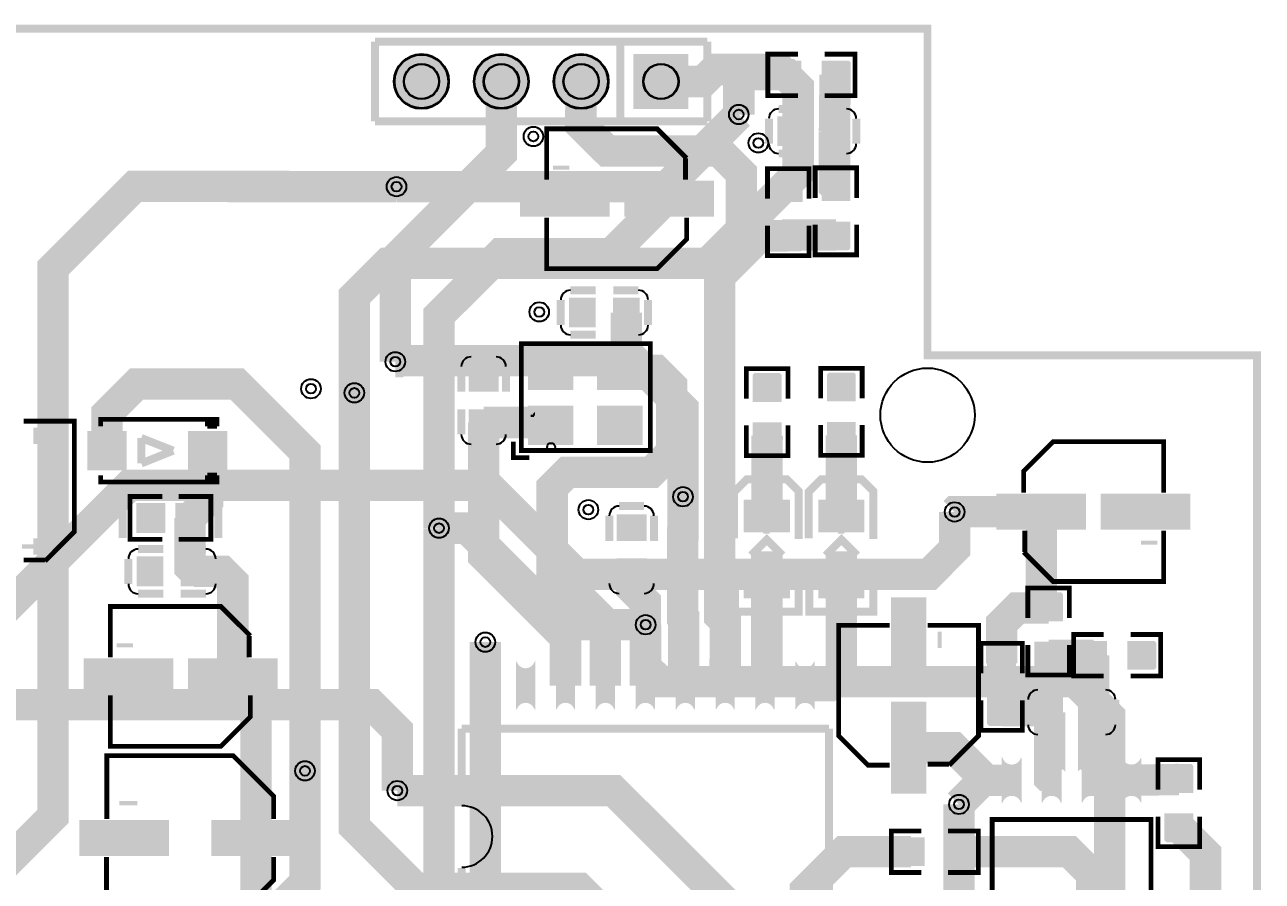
# Model space of a CAD drawing. Header units: millimetres. Extents: x -16.3 to 45, y -46.7 to 12.4.
# Drawn here: x 5.65 to 45.03, y -14.84 to 12.43 of the extents above; entities that cross this region are included whole.
import ezdxf

# ---------------------------------------------------------------- set-up
doc = ezdxf.new("R2010")
doc.units = ezdxf.units.MM
for name, color, linetype, true_color in [('BoardOutLine', 7, 'Continuous', 0xff00ff), ('BottomLayer', 7, 'Continuous', 0x0000ff), ('BottomSolderMaskLayer', 7, 'Continuous', 0xaa00ff), ('Document', 7, 'Continuous', 0xffffff), ('Hole', 7, 'Continuous', 0x222222), ('Multi-Layer', 7, 'Continuous', 0xc0c0c0), ('TopLayer', 7, 'Continuous', 0xff0000), ('TopPasteMaskLayer', 7, 'Continuous', 0x808080), ('TopSilkLayer', 7, 'Continuous', 0xffcc00), ('TopSolderMaskLayer', 7, 'Continuous', 0x800080)]:
    doc.layers.add(name, color=color, linetype=linetype, true_color=true_color)

msp = doc.modelspace()

# ---------------------------------------------------------------- hatches: boundary and pattern name
at = {"layer": 'BottomSolderMaskLayer'}
for points in [[(17.402, 10.624, 1), (19.152, 10.624, 1)], [(19.942, 10.624, 1), (21.692, 10.624, 1)], [(22.482, 10.624, 1), (24.232, 10.624, 1)], [(26.772, 9.749), (25.022, 9.749), (25.022, 11.499), (26.772, 11.499)]]:
    msp.add_hatch(color=256, dxfattribs=at).paths.add_polyline_path(points)
at = {"layer": 'Document'}
for points in [[(26.314, 6.461), (26.314, 7.321), (26.185, 7.321), (26.185, 6.461)], [(22.465, 6.827), (22.465, 6.956), (22.981, 6.956), (22.981, 6.827)], [(26.507, 6.827), (26.507, 6.956), (25.991, 6.956), (25.991, 6.827)], [(22.28, 1.76), (22.28, 1.125), (22.407, 1.125), (22.407, 1.76)], [(22.019, 1.373), (22.654, 1.373), (22.654, 1.5), (22.019, 1.5)], [(21.749, 0.017), (21.785, 0.017), (21.785, -0.055), (21.749, -0.055)], [(21.785, 0.017), (21.821, 0.017), (21.821, -0.055), (21.785, -0.055)], [(21.821, 0.053), (21.857, 0.053), (21.857, -0.055), (21.821, -0.055)], [(21.857, 0.089), (21.893, 0.089), (21.893, -0.019), (21.857, -0.019)], [(21.893, 0.089), (21.929, 0.089), (21.929, -0.451), (21.893, -0.451)], [(21.929, 0.125), (21.965, 0.125), (21.965, -0.451), (21.929, -0.451)], [(21.965, 0.125), (22.001, 0.125), (22.001, -0.451), (21.965, -0.451)], [(22.001, 0.125), (22.037, 0.125), (22.037, -0.451), (22.001, -0.451)], [(8.214, -0.695), (8.214, -1.575), (8.034, -1.575), (8.034, -0.695)], [(7.654, -1.107), (8.534, -1.107), (8.534, -1.287), (7.654, -1.287)], [(11.184, -1.037), (12.064, -1.037), (12.064, -1.217), (11.184, -1.217)], [(29.158, -3.77), (29.158, -2.67), (29.358, -2.67), (29.358, -3.77)], [(31.529, -3.77), (31.529, -2.67), (31.729, -2.67), (31.729, -3.77)], [(37.84, -2.64), (37.84, -3.5), (37.969, -3.5), (37.969, -2.64)], [(37.647, -3.006), (37.647, -3.135), (38.163, -3.135), (38.163, -3.006)], [(41.689, -3.006), (41.689, -3.135), (41.173, -3.135), (41.173, -3.006)], [(29.327, -4.758), (29.327, -5.858), (29.127, -5.858), (29.127, -4.758)], [(31.698, -4.758), (31.698, -5.858), (31.498, -5.858), (31.498, -4.758)], [(28.711, -5.205), (29.811, -5.205), (29.811, -5.405), (28.711, -5.405)], [(31.082, -5.205), (32.182, -5.205), (32.182, -5.405), (31.082, -5.405)], [(33.713, -6.897), (33.842, -6.897), (33.842, -7.413), (33.713, -7.413)], [(8.582, -8.382), (8.582, -8.253), (9.098, -8.253), (9.098, -8.382)], [(12.624, -8.382), (12.624, -8.253), (12.108, -8.253), (12.108, -8.382)], [(12.431, -8.748), (12.431, -7.888), (12.302, -7.888), (12.302, -8.748)], [(33.347, -10.746), (34.207, -10.746), (34.207, -10.617), (33.347, -10.617)], [(33.713, -10.939), (33.842, -10.939), (33.842, -10.423), (33.713, -10.423)], [(12.954, -13.94), (12.954, -12.98), (12.81, -12.98), (12.81, -13.94)], [(8.658, -13.532), (8.658, -13.388), (9.234, -13.388), (9.234, -13.532)], [(13.17, -13.532), (13.17, -13.388), (12.594, -13.388), (12.594, -13.532)]]:
    msp.add_hatch(color=256, dxfattribs=at).paths.add_polyline_path(points)
at = {"layer": 'Multi-Layer'}
for points in [[(17.427, 10.624, 1), (19.127, 10.624, 1)], [(19.967, 10.624, 1), (21.667, 10.624, 1)], [(22.507, 10.624, 1), (24.207, 10.624, 1)], [(26.747, 9.774), (25.047, 9.774), (25.047, 11.474), (26.747, 11.474)]]:
    msp.add_hatch(color=256, dxfattribs=at).paths.add_polyline_path(points)
at = {"layer": 'TopLayer'}
for points in [[(30.334, 10.401), (30.334, 11.265), (29.528, 11.265), (29.528, 10.401)], [(31.034, 10.401), (31.034, 11.265), (31.84, 11.265), (31.84, 10.401)], [(29.621, 9.491), (30.421, 9.491), (30.421, 8.591), (29.621, 8.591)], [(31.021, 9.491), (31.821, 9.491), (31.821, 8.591), (31.021, 8.591)], [(29.516, 6.812), (30.38, 6.812), (30.38, 7.618), (29.516, 7.618)], [(31.033, 6.839), (31.897, 6.839), (31.897, 7.645), (31.033, 7.645)], [(24.235, 6.341), (21.435, 6.341), (21.435, 7.441), (24.235, 7.441)], [(27.557, 6.341), (24.757, 6.341), (24.757, 7.441), (27.557, 7.441)], [(29.516, 6.112), (30.38, 6.112), (30.38, 5.306), (29.516, 5.306)], [(31.033, 6.139), (31.897, 6.139), (31.897, 5.333), (31.033, 5.333)], [(22.999, 3.718), (23.799, 3.718), (23.799, 2.818), (22.999, 2.818)], [(24.399, 3.718), (25.199, 3.718), (25.199, 2.818), (24.399, 2.818)], [(21.687, 2.028), (23.087, 2.028), (23.087, 0.828), (21.687, 0.828)], [(23.887, 2.028), (25.287, 2.028), (25.287, 0.828), (23.887, 0.828)], [(20.704, 1.566), (20.704, 0.766), (19.804, 0.766), (19.804, 1.566)], [(28.845, 0.447), (29.709, 0.447), (29.709, 1.253), (28.845, 1.253)], [(31.207, 0.459), (32.071, 0.459), (32.071, 1.265), (31.207, 1.265)], [(20.704, 0.166), (20.704, -0.634), (19.804, -0.634), (19.804, 0.166)], [(21.687, 0.278), (23.087, 0.278), (23.087, -0.922), (21.687, -0.922)], [(23.887, 0.278), (25.287, 0.278), (25.287, -0.922), (23.887, -0.922)], [(28.845, -0.253), (29.709, -0.253), (29.709, -1.059), (28.845, -1.059)], [(31.207, -0.241), (32.071, -0.241), (32.071, -1.047), (31.207, -1.047)], [(8.87, -1.731), (7.67, -1.731), (7.67, -0.531), (8.87, -0.531)], [(12.07, -1.731), (10.87, -1.731), (10.87, -0.531), (12.07, -0.531)], [(28.567, -2.714), (28.567, -3.714), (29.967, -3.714), (29.967, -2.714)], [(30.938, -2.714), (30.938, -3.714), (32.338, -3.714), (32.338, -2.714)], [(36.597, -2.52), (39.397, -2.52), (39.397, -3.62), (36.597, -3.62)], [(39.919, -2.52), (42.719, -2.52), (42.719, -3.62), (39.919, -3.62)], [(10.104, -3.727), (10.104, -2.819), (9.231, -2.819), (9.231, -3.727)], [(10.474, -3.727), (10.474, -2.819), (11.347, -2.819), (11.347, -3.727)], [(25.413, -3.185), (25.413, -3.985), (24.513, -3.985), (24.513, -3.185)], [(9.24, -4.525), (10.04, -4.525), (10.04, -5.425), (9.24, -5.425)], [(10.64, -4.525), (11.44, -4.525), (11.44, -5.425), (10.64, -5.425)], [(25.413, -4.585), (25.413, -5.385), (24.513, -5.385), (24.513, -4.585)], [(28.567, -5.814), (28.567, -4.814), (29.967, -4.814), (29.967, -5.814)], [(30.938, -5.814), (30.938, -4.814), (32.338, -4.814), (32.338, -5.814)], [(33.227, -8.667), (33.227, -5.867), (34.327, -5.867), (34.327, -8.667)], [(37.802, -6.539), (38.666, -6.539), (38.666, -5.733), (37.802, -5.733)], [(37.802, -7.239), (38.666, -7.239), (38.666, -8.045), (37.802, -8.045)], [(40.065, -8.077), (40.065, -7.213), (39.259, -7.213), (39.259, -8.077)], [(40.765, -8.077), (40.765, -7.213), (41.572, -7.213), (41.572, -8.077)], [(10.352, -8.868), (7.552, -8.868), (7.552, -7.768), (10.352, -7.768)], [(13.674, -8.868), (10.874, -8.868), (10.874, -7.768), (13.674, -7.768)], [(20.6, -7.839, -0.785398), (20.04, -7.839), (20.04, -9.379, -0.785398), (20.6, -9.379)], [(21.87, -7.839, -0.785398), (21.31, -7.839), (21.31, -9.379, -0.785398), (21.87, -9.379)], [(23.14, -7.839, -0.785398), (22.58, -7.839), (22.58, -9.379, -0.785398), (23.14, -9.379)], [(24.41, -7.839, -0.785398), (23.85, -7.839), (23.85, -9.379, -0.785398), (24.41, -9.379)], [(25.68, -7.839, -0.785398), (25.12, -7.839), (25.12, -9.379, -0.785398), (25.68, -9.379)], [(26.95, -7.839, -0.785398), (26.39, -7.839), (26.39, -9.379, -0.785398), (26.95, -9.379)], [(28.22, -7.839, -0.785398), (27.66, -7.839), (27.66, -9.379, -0.785398), (28.22, -9.379)], [(29.49, -7.839, -0.785398), (28.93, -7.839), (28.93, -9.379, -0.785398), (29.49, -9.379)], [(30.76, -7.839, -0.785398), (30.2, -7.839), (30.2, -9.379, -0.785398), (30.76, -9.379)], [(37.168, -8.3), (36.304, -8.3), (36.304, -7.494), (37.168, -7.494)], [(37.168, -9), (36.304, -9), (36.304, -9.807), (37.168, -9.807)], [(37.868, -9.008), (38.668, -9.008), (38.668, -9.908), (37.868, -9.908)], [(39.268, -9.008), (40.068, -9.008), (40.068, -9.908), (39.268, -9.908)], [(33.227, -11.989), (33.227, -9.189), (34.327, -9.189), (34.327, -11.989)], [(37.353, -10.895, -0.785398), (36.765, -10.895), (36.765, -12.352, -0.785398), (37.353, -12.352)], [(38.623, -10.895, -0.785398), (38.035, -10.895), (38.035, -12.352, -0.785398), (38.623, -12.352)], [(39.893, -10.895, -0.785398), (39.305, -10.895), (39.305, -12.352, -0.785398), (39.893, -12.352)], [(41.163, -10.895, -0.785398), (40.575, -10.895), (40.575, -12.352, -0.785398), (41.163, -12.352)], [(41.945, -12.004), (42.809, -12.004), (42.809, -11.198), (41.945, -11.198)], [(10.214, -14.01), (7.414, -14.01), (7.414, -12.91), (10.214, -12.91)], [(14.414, -14.01), (11.614, -14.01), (11.614, -12.91), (14.414, -12.91)], [(41.945, -12.704), (42.809, -12.704), (42.809, -13.51), (41.945, -13.51)], [(34.26, -13.469), (34.26, -14.333), (33.454, -14.333), (33.454, -13.469)], [(34.96, -13.469), (34.96, -14.333), (35.766, -14.333), (35.766, -13.469)]]:
    msp.add_hatch(color=256, dxfattribs=at).paths.add_polyline_path(points)
at = {"layer": 'TopPasteMaskLayer'}
for points in [[(29.489, 10.383), (30.289, 10.383), (30.339, 10.433), (30.339, 10.661), (29.969, 10.661), (29.969, 10.991), (30.339, 10.991), (30.339, 11.233), (30.289, 11.283), (29.489, 11.283), (29.439, 11.233), (29.439, 10.433)], [(31.879, 11.283), (31.079, 11.283), (31.029, 11.233), (31.029, 11.005), (31.399, 11.005), (31.399, 10.675), (31.029, 10.675), (31.029, 10.433), (31.079, 10.383), (31.879, 10.383), (31.929, 10.433), (31.929, 11.233)], [(29.621, 9.491), (30.421, 9.491), (30.421, 8.591), (29.621, 8.591)], [(31.021, 9.491), (31.821, 9.491), (31.821, 8.591), (31.021, 8.591)], [(29.498, 7.657), (29.498, 6.857), (29.548, 6.807), (29.776, 6.807), (29.776, 7.177), (30.106, 7.177), (30.106, 6.807), (30.348, 6.807), (30.398, 6.857), (30.398, 7.657), (30.348, 7.707), (29.548, 7.707)], [(31.015, 7.684), (31.015, 6.884), (31.065, 6.834), (31.293, 6.834), (31.293, 7.204), (31.623, 7.204), (31.623, 6.834), (31.865, 6.834), (31.915, 6.884), (31.915, 7.684), (31.865, 7.734), (31.065, 7.734)], [(24.235, 6.341), (21.435, 6.341), (21.435, 7.441), (24.235, 7.441)], [(27.557, 6.341), (24.757, 6.341), (24.757, 7.441), (27.557, 7.441)], [(30.398, 5.267), (30.398, 6.067), (30.348, 6.117), (30.12, 6.117), (30.12, 5.747), (29.79, 5.747), (29.79, 6.117), (29.548, 6.117), (29.498, 6.067), (29.498, 5.267), (29.548, 5.217), (30.348, 5.217)], [(31.915, 5.294), (31.915, 6.094), (31.865, 6.144), (31.637, 6.144), (31.637, 5.774), (31.307, 5.774), (31.307, 6.144), (31.065, 6.144), (31.015, 6.094), (31.015, 5.294), (31.065, 5.244), (31.865, 5.244)], [(22.999, 3.718), (23.799, 3.718), (23.799, 2.818), (22.999, 2.818)], [(24.399, 3.718), (25.199, 3.718), (25.199, 2.818), (24.399, 2.818)], [(21.687, 2.028), (23.087, 2.028), (23.087, 0.828), (21.687, 0.828)], [(23.887, 2.028), (25.287, 2.028), (25.287, 0.828), (23.887, 0.828)], [(20.704, 1.566), (20.704, 0.766), (19.804, 0.766), (19.804, 1.566)], [(28.827, 1.292), (28.827, 0.492), (28.877, 0.442), (29.105, 0.442), (29.105, 0.812), (29.435, 0.812), (29.435, 0.442), (29.677, 0.442), (29.727, 0.492), (29.727, 1.292), (29.677, 1.342), (28.877, 1.342)], [(31.189, 1.304), (31.189, 0.504), (31.239, 0.454), (31.467, 0.454), (31.467, 0.824), (31.797, 0.824), (31.797, 0.454), (32.039, 0.454), (32.089, 0.504), (32.089, 1.304), (32.039, 1.354), (31.239, 1.354)], [(20.704, 0.166), (20.704, -0.634), (19.804, -0.634), (19.804, 0.166)], [(21.687, 0.278), (23.087, 0.278), (23.087, -0.922), (21.687, -0.922)], [(23.887, 0.278), (25.287, 0.278), (25.287, -0.922), (23.887, -0.922)], [(29.727, -1.098), (29.727, -0.298), (29.677, -0.248), (29.449, -0.248), (29.449, -0.618), (29.119, -0.618), (29.119, -0.248), (28.877, -0.248), (28.827, -0.298), (28.827, -1.098), (28.877, -1.148), (29.677, -1.148)], [(32.089, -1.086), (32.089, -0.286), (32.039, -0.236), (31.811, -0.236), (31.811, -0.606), (31.481, -0.606), (31.481, -0.236), (31.239, -0.236), (31.189, -0.286), (31.189, -1.086), (31.239, -1.136), (32.039, -1.136)], [(8.87, -1.731), (7.67, -1.731), (7.67, -0.531), (8.87, -0.531)], [(12.07, -1.731), (10.87, -1.731), (10.87, -0.531), (12.07, -0.531)], [(28.567, -2.714), (28.567, -3.714), (29.967, -3.714), (29.967, -2.714)], [(30.938, -2.714), (30.938, -3.714), (32.338, -3.714), (32.338, -2.714)], [(36.597, -2.52), (39.397, -2.52), (39.397, -3.62), (36.597, -3.62)], [(39.919, -2.52), (42.719, -2.52), (42.719, -3.62), (39.919, -3.62)], [(10.123, -3.418), (10.123, -3.128), (9.826, -2.819), (9.298, -2.819), (9.231, -2.887), (9.231, -3.659), (9.298, -3.727), (9.826, -3.727)], [(10.455, -3.418), (10.455, -3.128), (10.752, -2.819), (11.28, -2.819), (11.347, -2.887), (11.347, -3.659), (11.28, -3.727), (10.752, -3.727)], [(25.413, -3.185), (25.413, -3.985), (24.513, -3.985), (24.513, -3.185)], [(9.24, -4.525), (10.04, -4.525), (10.04, -5.425), (9.24, -5.425)], [(10.64, -4.525), (11.44, -4.525), (11.44, -5.425), (10.64, -5.425)], [(25.413, -4.585), (25.413, -5.385), (24.513, -5.385), (24.513, -4.585)], [(28.567, -5.814), (28.567, -4.814), (29.967, -4.814), (29.967, -5.814)], [(30.938, -5.814), (30.938, -4.814), (32.338, -4.814), (32.338, -5.814)], [(33.227, -8.667), (33.227, -5.867), (34.327, -5.867), (34.327, -8.667)], [(37.784, -5.694), (37.784, -6.494), (37.834, -6.544), (38.062, -6.544), (38.062, -6.174), (38.392, -6.174), (38.392, -6.544), (38.634, -6.544), (38.684, -6.494), (38.684, -5.694), (38.634, -5.644), (37.834, -5.644)], [(36.286, -7.455), (36.286, -8.255), (36.336, -8.305), (36.564, -8.305), (36.564, -7.935), (36.894, -7.935), (36.894, -8.305), (37.136, -8.305), (37.186, -8.255), (37.186, -7.455), (37.136, -7.405), (36.336, -7.405)], [(38.684, -8.084), (38.684, -7.284), (38.634, -7.234), (38.406, -7.234), (38.406, -7.604), (38.076, -7.604), (38.076, -7.234), (37.834, -7.234), (37.784, -7.284), (37.784, -8.084), (37.834, -8.134), (38.634, -8.134)], [(39.22, -8.095), (40.02, -8.095), (40.07, -8.045), (40.07, -7.817), (39.7, -7.817), (39.7, -7.487), (40.07, -7.487), (40.07, -7.245), (40.02, -7.195), (39.22, -7.195), (39.17, -7.245), (39.17, -8.045)], [(41.61, -7.195), (40.81, -7.195), (40.76, -7.245), (40.76, -7.473), (41.13, -7.473), (41.13, -7.803), (40.76, -7.803), (40.76, -8.045), (40.81, -8.095), (41.61, -8.095), (41.66, -8.045), (41.66, -7.245)], [(10.352, -8.868), (7.552, -8.868), (7.552, -7.768), (10.352, -7.768)], [(13.674, -8.868), (10.874, -8.868), (10.874, -7.768), (13.674, -7.768)], [(20.6, -7.839, -0.785398), (20.04, -7.839), (20.04, -9.379, -0.785398), (20.6, -9.379)], [(21.87, -7.839, -0.785398), (21.31, -7.839), (21.31, -9.379, -0.785398), (21.87, -9.379)], [(23.14, -7.839, -0.785398), (22.58, -7.839), (22.58, -9.379, -0.785398), (23.14, -9.379)], [(24.41, -7.839, -0.785398), (23.85, -7.839), (23.85, -9.379, -0.785398), (24.41, -9.379)], [(25.68, -7.839, -0.785398), (25.12, -7.839), (25.12, -9.379, -0.785398), (25.68, -9.379)], [(26.95, -7.839, -0.785398), (26.39, -7.839), (26.39, -9.379, -0.785398), (26.95, -9.379)], [(28.22, -7.839, -0.785398), (27.66, -7.839), (27.66, -9.379, -0.785398), (28.22, -9.379)], [(29.49, -7.839, -0.785398), (28.93, -7.839), (28.93, -9.379, -0.785398), (29.49, -9.379)], [(30.76, -7.839, -0.785398), (30.2, -7.839), (30.2, -9.379, -0.785398), (30.76, -9.379)], [(37.186, -9.845), (37.186, -9.045), (37.136, -8.995), (36.908, -8.995), (36.908, -9.365), (36.578, -9.365), (36.578, -8.995), (36.336, -8.995), (36.286, -9.045), (36.286, -9.845), (36.336, -9.895), (37.136, -9.895)], [(37.868, -9.008), (38.668, -9.008), (38.668, -9.908), (37.868, -9.908)], [(39.268, -9.008), (40.068, -9.008), (40.068, -9.908), (39.268, -9.908)], [(33.227, -11.989), (33.227, -9.189), (34.327, -9.189), (34.327, -11.989)], [(37.353, -10.895, -0.785398), (36.765, -10.895), (36.765, -12.352, -0.785398), (37.353, -12.352)], [(38.623, -10.895, -0.785398), (38.035, -10.895), (38.035, -12.352, -0.785398), (38.623, -12.352)], [(39.893, -10.895, -0.785398), (39.305, -10.895), (39.305, -12.352, -0.785398), (39.893, -12.352)], [(41.163, -10.895, -0.785398), (40.575, -10.895), (40.575, -12.352, -0.785398), (41.163, -12.352)], [(41.927, -11.159), (41.927, -11.959), (41.977, -12.009), (42.205, -12.009), (42.205, -11.639), (42.535, -11.639), (42.535, -12.009), (42.777, -12.009), (42.827, -11.959), (42.827, -11.159), (42.777, -11.109), (41.977, -11.109)], [(10.214, -14.01), (7.414, -14.01), (7.414, -12.91), (10.214, -12.91)], [(14.414, -14.01), (11.614, -14.01), (11.614, -12.91), (14.414, -12.91)], [(42.827, -13.549), (42.827, -12.749), (42.777, -12.699), (42.549, -12.699), (42.549, -13.069), (42.219, -13.069), (42.219, -12.699), (41.977, -12.699), (41.927, -12.749), (41.927, -13.549), (41.977, -13.599), (42.777, -13.599)], [(33.415, -14.351), (34.215, -14.351), (34.265, -14.301), (34.265, -14.073), (33.895, -14.073), (33.895, -13.743), (34.265, -13.743), (34.265, -13.501), (34.215, -13.451), (33.415, -13.451), (33.365, -13.501), (33.365, -14.301)], [(35.805, -13.451), (35.005, -13.451), (34.955, -13.501), (34.955, -13.729), (35.325, -13.729), (35.325, -14.059), (34.955, -14.059), (34.955, -14.301), (35.005, -14.351), (35.805, -14.351), (35.855, -14.301), (35.855, -13.501)]]:
    msp.add_hatch(color=256, dxfattribs=at).paths.add_polyline_path(points)
at = {"layer": 'TopSilkLayer'}
for points in [[(26.314, 7.45), (26.314, 8.31), (26.185, 8.31), (26.185, 7.45)], [(22.465, 7.816), (22.465, 7.945), (22.981, 7.945), (22.981, 7.816)], [(26.507, 7.816), (26.507, 7.945), (25.991, 7.945), (25.991, 7.816)], [(5.932, -0.398), (6.061, -0.398), (6.061, -0.914), (5.932, -0.914)], [(5.932, -4.44), (6.061, -4.44), (6.061, -3.924), (5.932, -3.924)], [(37.84, -3.629), (37.84, -4.489), (37.969, -4.489), (37.969, -3.629)], [(5.566, -4.247), (6.426, -4.247), (6.426, -4.118), (5.566, -4.118)], [(37.647, -3.995), (37.647, -4.124), (38.163, -4.124), (38.163, -3.995)], [(41.689, -3.995), (41.689, -4.124), (41.173, -4.124), (41.173, -3.995)], [(12.431, -7.759), (12.431, -6.899), (12.302, -6.899), (12.302, -7.759)], [(34.702, -6.897), (34.831, -6.897), (34.831, -7.413), (34.702, -7.413)], [(8.582, -7.393), (8.582, -7.264), (9.098, -7.264), (9.098, -7.393)], [(12.624, -7.393), (12.624, -7.264), (12.108, -7.264), (12.108, -7.393)], [(34.336, -10.746), (35.196, -10.746), (35.196, -10.617), (34.336, -10.617)], [(34.702, -10.939), (34.831, -10.939), (34.831, -10.423), (34.702, -10.423)], [(12.954, -12.836), (12.954, -11.876), (12.81, -11.876), (12.81, -12.836)], [(8.658, -12.428), (8.658, -12.284), (9.234, -12.284), (9.234, -12.428)], [(13.17, -12.428), (13.17, -12.284), (12.594, -12.284), (12.594, -12.428)]]:
    msp.add_hatch(color=256, dxfattribs=at).paths.add_polyline_path(points)
at = {"layer": 'TopSolderMaskLayer'}
for points in [[(17.402, 10.624, 1), (19.152, 10.624, 1)], [(19.942, 10.624, 1), (21.692, 10.624, 1)], [(22.482, 10.624, 1), (24.232, 10.624, 1)], [(26.772, 9.749), (25.022, 9.749), (25.022, 11.499), (26.772, 11.499)], [(30.359, 10.376), (30.359, 11.29), (29.502, 11.29), (29.502, 10.376)], [(31.009, 10.376), (31.009, 11.29), (31.866, 11.29), (31.866, 10.376)], [(29.596, 9.516), (30.446, 9.516), (30.446, 8.566), (29.596, 8.566)], [(30.996, 9.516), (31.846, 9.516), (31.846, 8.566), (30.996, 8.566)], [(29.489, 6.788), (30.407, 6.788), (30.407, 7.642), (29.489, 7.642)], [(31.006, 6.815), (31.924, 6.815), (31.924, 7.669), (31.006, 7.669)], [(24.261, 6.316), (21.41, 6.316), (21.41, 7.466), (24.261, 7.466)], [(27.582, 6.316), (24.731, 6.316), (24.731, 7.466), (27.582, 7.466)], [(29.489, 6.136), (30.407, 6.136), (30.407, 5.282), (29.489, 5.282)], [(31.006, 6.163), (31.924, 6.163), (31.924, 5.309), (31.006, 5.309)], [(22.974, 3.743), (23.824, 3.743), (23.824, 2.793), (22.974, 2.793)], [(24.374, 3.743), (25.224, 3.743), (25.224, 2.793), (24.374, 2.793)], [(21.662, 2.054), (23.112, 2.054), (23.112, 0.803), (21.662, 0.803)], [(23.862, 2.054), (25.312, 2.054), (25.312, 0.803), (23.862, 0.803)], [(20.733, 1.589), (20.733, 0.743), (19.775, 0.743), (19.775, 1.589)], [(28.818, 0.423), (29.736, 0.423), (29.736, 1.277), (28.818, 1.277)], [(31.18, 0.435), (32.098, 0.435), (32.098, 1.289), (31.18, 1.289)], [(20.733, 0.189), (20.733, -0.657), (19.775, -0.657), (19.775, 0.189)], [(21.662, 0.304), (23.112, 0.304), (23.112, -0.947), (21.662, -0.947)], [(23.862, 0.304), (25.312, 0.304), (25.312, -0.947), (23.862, -0.947)], [(28.818, -0.229), (29.736, -0.229), (29.736, -1.083), (28.818, -1.083)], [(31.18, -0.217), (32.098, -0.217), (32.098, -1.071), (31.18, -1.071)], [(8.895, -1.756), (7.645, -1.756), (7.645, -0.506), (8.895, -0.506)], [(12.095, -1.756), (10.845, -1.756), (10.845, -0.506), (12.095, -0.506)], [(28.532, -2.696), (28.532, -3.732), (30.002, -3.732), (30.002, -2.696)], [(30.903, -2.696), (30.903, -3.732), (32.373, -3.732), (32.373, -2.696)], [(36.572, -2.495), (39.423, -2.495), (39.423, -3.645), (36.572, -3.645)], [(39.893, -2.495), (42.744, -2.495), (42.744, -3.645), (39.893, -3.645)], [(10.129, -3.752), (10.129, -2.794), (9.205, -2.794), (9.205, -3.752)], [(10.449, -3.752), (10.449, -2.794), (11.373, -2.794), (11.373, -3.752)], [(25.442, -3.162), (25.442, -4.008), (24.484, -4.008), (24.484, -3.162)], [(9.215, -4.5), (10.065, -4.5), (10.065, -5.45), (9.215, -5.45)], [(10.615, -4.5), (11.465, -4.5), (11.465, -5.45), (10.615, -5.45)], [(25.442, -4.562), (25.442, -5.408), (24.484, -5.408), (24.484, -4.562)], [(28.532, -5.832), (28.532, -4.796), (30.002, -4.796), (30.002, -5.832)], [(30.903, -5.832), (30.903, -4.796), (32.373, -4.796), (32.373, -5.832)], [(33.217, -8.732), (33.217, -5.803), (34.337, -5.803), (34.337, -8.732)], [(37.775, -6.563), (38.693, -6.563), (38.693, -5.709), (37.775, -5.709)], [(37.195, -8.324), (36.277, -8.324), (36.277, -7.47), (37.195, -7.47)], [(37.775, -7.215), (38.693, -7.215), (38.693, -8.069), (37.775, -8.069)], [(40.09, -8.102), (40.09, -7.188), (39.233, -7.188), (39.233, -8.102)], [(40.74, -8.102), (40.74, -7.188), (41.597, -7.188), (41.597, -8.102)], [(10.378, -8.893), (7.527, -8.893), (7.527, -7.743), (10.378, -7.743)], [(13.699, -8.893), (10.848, -8.893), (10.848, -7.743), (13.699, -7.743)], [(20.625, -7.82, -0.785398), (20.015, -7.82), (20.015, -9.397, -0.785398), (20.625, -9.397)], [(21.895, -7.82, -0.785398), (21.285, -7.82), (21.285, -9.397, -0.785398), (21.895, -9.397)], [(23.165, -7.82, -0.785398), (22.555, -7.82), (22.555, -9.397, -0.785398), (23.165, -9.397)], [(24.435, -7.82, -0.785398), (23.825, -7.82), (23.825, -9.397, -0.785398), (24.435, -9.397)], [(25.705, -7.82, -0.785398), (25.095, -7.82), (25.095, -9.397, -0.785398), (25.705, -9.397)], [(26.976, -7.82, -0.785398), (26.365, -7.82), (26.365, -9.397, -0.785398), (26.976, -9.397)], [(28.246, -7.82, -0.785398), (27.635, -7.82), (27.635, -9.397, -0.785398), (28.246, -9.397)], [(29.516, -7.82, -0.785398), (28.905, -7.82), (28.905, -9.397, -0.785398), (29.516, -9.397)], [(30.786, -7.82, -0.785398), (30.175, -7.82), (30.175, -9.397, -0.785398), (30.786, -9.397)], [(37.195, -8.976), (36.277, -8.976), (36.277, -9.83), (37.195, -9.83)], [(37.843, -8.983), (38.693, -8.983), (38.693, -9.933), (37.843, -9.933)], [(39.243, -8.983), (40.093, -8.983), (40.093, -9.933), (39.243, -9.933)], [(33.217, -12.053), (33.217, -9.124), (34.337, -9.124), (34.337, -12.053)], [(37.378, -10.877, -0.785398), (36.74, -10.877), (36.74, -12.37, -0.785398), (37.378, -12.37)], [(38.648, -10.877, -0.785398), (38.01, -10.877), (38.01, -12.37, -0.785398), (38.648, -12.37)], [(39.918, -10.877, -0.785398), (39.28, -10.877), (39.28, -12.37, -0.785398), (39.918, -12.37)], [(41.188, -10.877, -0.785398), (40.55, -10.877), (40.55, -12.37, -0.785398), (41.188, -12.37)], [(41.918, -12.028), (42.836, -12.028), (42.836, -11.174), (41.918, -11.174)], [(10.239, -14.035), (7.389, -14.035), (7.389, -12.885), (10.239, -12.885)], [(14.439, -14.035), (11.589, -14.035), (11.589, -12.885), (14.439, -12.885)], [(41.918, -12.68), (42.836, -12.68), (42.836, -13.534), (41.918, -13.534)], [(34.285, -13.444), (34.285, -14.358), (33.428, -14.358), (33.428, -13.444)], [(34.935, -13.444), (34.935, -14.358), (35.792, -14.358), (35.792, -13.444)]]:
    msp.add_hatch(color=256, dxfattribs=at).paths.add_polyline_path(points)

# ---------------------------------------------------------------- linework, layer by layer
at = {"layer": 'BoardOutLine', "const_width": 0.254}
msp.add_lwpolyline([(-10.485, 0), (-10.485, -36.195), (0, -36.195), (0, -46.556), (34.379, -46.556), (34.379, -36.195), (44.864, -36.195), (44.864, 1.905), (34.379, 1.905), (34.379, 12.304), (0, 12.304), (0, 1.905), (-10.485, 1.905), (-10.485, 0)], close=True, dxfattribs=at)
at = {"layer": 'BottomLayer', "const_width": 1}
for points in [[(16.143, 0.71), (16.143, 3.784), (17.193, 4.834), (27.382, 4.834), (30.263, 7.715), (30.263, 10.43), (29.687, 11.006), (27.625, 11.006), (27.243, 10.624), (25.897, 10.624)], [(28.374, 9.572), (26.077, 7.275), (17.483, 7.275)], [(26.597, -2.597), (26.597, 0.205), (25.068, 1.734), (17.504, 1.734), (17.47, 1.7), (17.444, 1.7)], [(0.785, -11.519), (0.785, -10.434), (8.984, -2.235), (20.381, -2.235), (23.213, -5.067), (34.432, -5.067), (35.24, -4.257), (35.24, -3.081)], [(17.602, -16.294), (18.364, -16.294), (18.837, -15.822), (18.837, -3.599)], [(18.837, -3.599), (19.721, -3.599), (22.794, -6.673), (25.41, -6.673)], [(43.223, -16.754), (41.295, -16.754), (40.175, -15.634), (40.175, -9.591), (39.075, -8.489), (25.885, -8.489), (25.41, -8.014), (25.41, -6.673)], [(20.308, -7.227), (20.308, -25.42), (23.827, -28.939), (31.513, -28.939)], [(5.026, -9.214), (16.685, -9.214), (17.509, -10.038), (17.509, -11.954)], [(14.57, -11.326), (14.57, -14.882), (11.669, -17.783), (6.881, -17.783)], [(35.965, -24.507), (35.38, -23.922), (35.38, -12.394)]]:
    msp.add_lwpolyline(points, dxfattribs=at)
at = {"layer": 'BottomSolderMaskLayer'}
for centre, radius in [((18.277, 10.624), 0.875), ((20.817, 10.624), 0.875), ((23.357, 10.624), 0.875), ((18.277, 10.624), 0.566), ((20.817, 10.624), 0.566), ((23.357, 10.624), 0.566), ((25.897, 10.624), 0.566)]:
    msp.add_circle(centre, radius, dxfattribs=at)
at = {"layer": 'Document'}
msp.add_circle((22.399, -1.014), 0.127, dxfattribs=at)
at = {"layer": 'Hole'}
for centre in [(28.374, 9.572), (21.839, 8.873), (28.996, 8.668), (17.483, 7.275), (22.024, 3.287), (17.444, 1.7), (14.761, 0.84), (16.143, 0.71), (26.597, -2.597), (23.588, -3.01), (35.241, -3.082), (18.836, -3.598), (25.409, -6.672), (20.308, -7.227), (14.57, -11.325), (17.509, -11.954), (35.38, -12.394)]:
    msp.add_circle(centre, 0.155, dxfattribs=at)
at = {"layer": 'Multi-Layer'}
for centre, radius in [((18.277, 10.624), 0.85), ((20.817, 10.624), 0.85), ((23.357, 10.624), 0.85), ((18.277, 10.624), 0.55), ((20.817, 10.624), 0.55), ((23.357, 10.624), 0.55), ((25.897, 10.624), 0.55), ((28.374, 9.572), 0.31), ((21.839, 8.873), 0.31), ((28.996, 8.668), 0.31), ((17.483, 7.275), 0.31), ((22.024, 3.287), 0.31), ((17.444, 1.7), 0.31), ((34.38, 0), 1.5), ((14.761, 0.84), 0.31), ((16.143, 0.71), 0.31), ((26.597, -2.597), 0.31), ((23.588, -3.01), 0.31), ((35.241, -3.082), 0.31), ((18.836, -3.598), 0.31), ((25.409, -6.672), 0.31), ((20.308, -7.227), 0.31), ((14.57, -11.325), 0.31), ((17.509, -11.954), 0.31), ((35.38, -12.394), 0.31)]:
    msp.add_circle(centre, radius, dxfattribs=at)
at = {"layer": 'TopLayer', "const_width": 1}
for points in [[(17.444, 1.7), (17.444, 4.965), (20.817, 8.338), (20.817, 10.624)], [(23.358, 10.625), (23.345, 9.251), (24.186, 8.412), (27.742, 8.412), (28.453, 7.701), (28.453, 5.105), (27.767, 4.42)], [(29.931, 10.833), (29.922, 10.842), (28.535, 10.842), (28.374, 10.681), (28.374, 9.572)], [(31.438, 10.833), (31.42, 9.04)], [(31.465, 7.242), (31.421, 7.287), (31.421, 9.041)], [(17.483, 7.275), (9.152, 7.285), (6.556, 4.689), (6.556, -12.769), (5.045, -14.277), (0.785, -14.277)], [(26.039, 6.864), (24.315, 5.14), (20.8, 5.14), (18.836, 3.176), (18.836, -3.598)], [(27.94, -8.608), (27.945, -6.571), (27.767, -6.393), (27.767, 4.42), (29.058, 5.71), (29.947, 5.71)], [(29.948, 5.709), (29.975, 5.736), (31.465, 5.736)], [(24.587, 1.428), (24.799, 1.64), (24.799, 3.268)], [(24.13, -8.608), (24.13, -6.619), (22.436, -4.925), (22.436, -2.304), (22.919, -1.821), (25.591, -1.821), (26.236, -1.176), (26.236, 0.927), (25.735, 1.427), (24.587, 1.427)], [(8.27, -1.131), (8.271, -1.13), (8.271, 0.045), (9.22, 0.994), (12.403, 0.994), (14.57, -1.173), (14.57, -11.325)], [(24.13, -18.209), (24.105, -18.184), (24.105, -15.875), (23.292, -15.062), (18.098, -15.062), (16.144, -13.109), (16.144, 0.709)], [(22.387, -0.322), (22.299, -0.234), (20.254, -0.234)], [(22.86, -8.608), (22.86, -7.074), (20.254, -4.468), (20.254, -0.234)], [(29.276, -0.655), (29.266, -3.213)], [(31.638, -3.213), (31.638, -0.645)], [(10.911, -3.273), (11.47, -2.714), (11.47, -1.131)], [(26.67, -8.609), (26.617, -8.556), (26.617, -6.464), (26.592, -6.439), (26.592, -3.786), (26.597, -3.781), (26.597, -2.597)], [(35.241, -3.082), (35.253, -3.07), (37.998, -3.07)], [(38.234, -6.136), (37.998, -5.899), (37.998, -3.07)], [(11.04, -4.975), (10.911, -4.846), (10.911, -3.273)], [(11.039, -4.976), (11.938, -4.976), (12.274, -5.311), (12.274, -8.318)], [(25.4, -8.608), (25.4, -5.949), (24.963, -5.512), (24.963, -4.986)], [(29.21, -8.609), (29.267, -8.552), (29.267, -5.314)], [(30.48, -8.608), (31.224, -8.608), (31.638, -8.197), (31.638, -5.314)], [(38.235, -6.137), (37.244, -6.137), (36.736, -6.645), (36.736, -7.897)], [(20.32, -8.609), (20.308, -8.597), (20.308, -7.227)], [(39.662, -7.645), (38.235, -7.643)], [(39.667, -9.459), (39.662, -7.645)], [(12.273, -8.319), (12.832, -8.319), (13.015, -8.501), (13.015, -13.459)], [(38.268, -9.458), (38.213, -9.403), (36.736, -9.403)], [(38.329, -11.624), (38.268, -11.563), (38.268, -9.458)], [(39.599, -11.624), (39.668, -11.554), (39.668, -9.458)], [(33.777, -10.589), (35.212, -10.589), (36.248, -11.623), (37.059, -11.623)], [(35.38, -12.394), (36.15, -11.624), (37.059, -11.624)], [(40.869, -11.623), (42.377, -11.6)], [(27.94, -18.209), (27.94, -15.5), (26.305, -13.865), (24.394, -11.954), (17.509, -11.954)], [(13.124, -19.025), (13.014, -18.915), (13.014, -13.46)], [(42.377, -13.107), (43.224, -13.954), (43.224, -16.753)], [(30.48, -18.209), (30.49, -15.131), (31.72, -13.901), (33.856, -13.901)], [(39.599, -17.168), (39.599, -14.602), (38.898, -13.901), (35.363, -13.901)]]:
    msp.add_lwpolyline(points, dxfattribs=at)
at = {"layer": 'TopSilkLayer'}
for points, const_width in [([(16.797, 9.354), (16.797, 11.894)], 0.254), ([(27.377, 11.894), (16.797, 11.894)], 0.254), ([(24.603, 9.354), (24.603, 11.894)], 0.254), ([(27.377, 9.354), (27.377, 11.894)], 0.254), ([(30.258, 10.172), (29.299, 10.172), (29.299, 11.494), (30.258, 11.494)], 0.152), ([(31.11, 10.172), (32.069, 10.172), (32.069, 11.494), (31.11, 11.494)], 0.152), ([(30.441, 9.751), (29.641, 9.751)], 0.254), ([(31.001, 9.751), (31.801, 9.751)], 0.254), ([(27.377, 9.354), (16.797, 9.354)], 0.254), ([(29.331, 8.641), (29.331, 9.441)], 0.254), ([(32.111, 9.441), (32.111, 8.641)], 0.254), ([(22.26, 7.498), (22.26, 9.117), (25.776, 9.117), (26.713, 8.181)], 0.152), ([(30.441, 8.331), (29.641, 8.331)], 0.254), ([(31.001, 8.331), (31.801, 8.331)], 0.254), ([(26.679, 8.181), (26.679, 7.498)], 0.152), ([(29.287, 6.888), (29.287, 7.847), (30.609, 7.847), (30.609, 6.888)], 0.152), ([(30.804, 6.915), (30.804, 7.874), (32.126, 7.874), (32.126, 6.915)], 0.152), ([(22.26, 6.284), (22.26, 4.665), (25.776, 4.665), (26.713, 5.601), (26.713, 6.284)], 0.152), ([(29.287, 6.036), (29.287, 5.077), (30.609, 5.077), (30.609, 6.036)], 0.152), ([(30.804, 6.063), (30.804, 5.104), (32.126, 5.104), (32.126, 6.063)], 0.152), ([(23.819, 3.978), (23.019, 3.978)], 0.254), ([(24.379, 3.978), (25.179, 3.978)], 0.254), ([(22.709, 2.868), (22.709, 3.668)], 0.254), ([(25.489, 3.668), (25.489, 2.868)], 0.254), ([(23.819, 2.558), (23.019, 2.558)], 0.254), ([(24.379, 2.558), (25.179, 2.558)], 0.254), ([(19.854, 1.856), (20.654, 1.856)], 0.254), ([(19.544, 0.746), (19.544, 1.546)], 0.254), ([(20.964, 0.746), (20.964, 1.546)], 0.254), ([(28.616, 0.523), (28.616, 1.482), (29.938, 1.482), (29.938, 0.523)], 0.152), ([(30.978, 0.535), (30.978, 1.494), (32.3, 1.494), (32.3, 0.535)], 0.152), ([(19.544, 0.186), (19.544, -0.614)], 0.254), ([(20.964, 0.186), (20.964, -0.614)], 0.254), ([(5.614, -0.193), (7.233, -0.193), (7.233, -3.709), (6.297, -4.646)], 0.152), ([(11.77, -0.351), (11.77, -0.131), (8.27, -0.131), (8.07, -0.131), (8.07, -0.351)], 0.152), ([(11.461, -0.351), (11.461, -0.131)], 0.152), ([(11.461, -0.351), (11.77, -0.351)], 0.152), ([(11.561, -0.351), (11.561, -0.131)], 0.152), ([(11.661, -0.131), (11.661, -0.351)], 0.152), ([(28.616, -0.329), (28.616, -1.288), (29.938, -1.288), (29.938, -0.329)], 0.152), ([(30.978, -0.317), (30.978, -1.276), (32.3, -1.276), (32.3, -0.317)], 0.152), ([(9.362, -1.537), (9.362, -0.725)], 0.254), ([(9.362, -0.725), (10.378, -1.131)], 0.254), ([(21.201, -0.844), (21.201, -1.352), (21.709, -1.352)], 0.152), ([(41.894, -2.463), (41.894, -0.844), (38.378, -0.844), (37.441, -1.78), (37.441, -2.463)], 0.152), ([(10.378, -1.131), (9.362, -1.537)], 0.254), ([(20.654, -0.924), (19.854, -0.924)], 0.254), ([(8.07, -1.911), (8.07, -2.131), (8.67, -2.131)], 0.152), ([(8.47, -2.131), (11.77, -2.131), (11.77, -1.911)], 0.152), ([(11.461, -1.911), (11.77, -1.911)], 0.152), ([(11.461, -2.131), (11.461, -1.911)], 0.152), ([(11.561, -2.131), (11.561, -1.911)], 0.152), ([(11.661, -1.911), (11.661, -2.131)], 0.152), ([(28.224, -3.92), (28.224, -2.447), (28.631, -2.04), (29.901, -2.04), (30.282, -2.421), (30.282, -3.945)], 0.254), ([(30.595, -3.92), (30.595, -2.447), (31.002, -2.04), (32.272, -2.04), (32.653, -2.421), (32.653, -3.945)], 0.254), ([(8.765, -2.638), (8.765, -3.908)], 0.254), ([(10.028, -3.955), (9.002, -3.955), (9.002, -2.591), (10.028, -2.591)], 0.152), ([(10.55, -3.955), (11.576, -3.955), (11.576, -2.591), (10.55, -2.591)], 0.152), ([(11.813, -2.638), (11.813, -3.908)], 0.254), ([(24.253, -4.005), (24.253, -3.205)], 0.254), ([(24.563, -2.895), (25.363, -2.895)], 0.254), ([(25.673, -4.005), (25.673, -3.205)], 0.254), ([(29.767, -4.464), (29.367, -4.064), (29.267, -3.964), (29.167, -4.064), (28.767, -4.464)], 0.254), ([(32.138, -4.464), (31.738, -4.064), (31.638, -3.964), (31.538, -4.064), (31.138, -4.464)], 0.254), ([(41.894, -3.677), (41.894, -5.296), (38.378, -5.296), (37.441, -4.36)], 0.152), ([(37.475, -4.36), (37.475, -3.677)], 0.152), ([(10.06, -4.265), (9.26, -4.265)], 0.254), ([(10.62, -4.265), (11.42, -4.265)], 0.254), ([(6.297, -4.612), (5.614, -4.612)], 0.152), ([(8.95, -5.375), (8.95, -4.575)], 0.254), ([(11.73, -4.575), (11.73, -5.375)], 0.254), ([(24.253, -4.565), (24.253, -5.365)], 0.254), ([(25.673, -4.565), (25.673, -5.365)], 0.254), ([(28.25, -4.707), (28.25, -6.257), (30.282, -6.257), (30.282, -4.707)], 0.254), ([(29.767, -4.464), (28.767, -4.464)], 0.254), ([(30.621, -4.707), (30.621, -6.257), (32.653, -6.257), (32.653, -4.707)], 0.254), ([(32.138, -4.464), (31.138, -4.464)], 0.254), ([(37.573, -6.463), (37.573, -5.504), (38.895, -5.504), (38.895, -6.463)], 0.152), ([(10.06, -5.685), (9.26, -5.685)], 0.254), ([(10.62, -5.685), (11.42, -5.685)], 0.254), ([(25.363, -5.675), (24.563, -5.675)], 0.254), ([(8.377, -7.711), (8.377, -6.092), (11.893, -6.092), (12.83, -7.028)], 0.152), ([(33.17, -6.692), (31.551, -6.692), (31.551, -10.208), (32.487, -11.145), (33.17, -11.145)], 0.152), ([(34.384, -6.692), (36.003, -6.692), (36.003, -10.208), (35.067, -11.145)], 0.152), ([(12.796, -7.028), (12.796, -7.711)], 0.152), ([(39.989, -8.306), (39.03, -8.306), (39.03, -6.984), (39.989, -6.984)], 0.152), ([(40.841, -8.306), (41.8, -8.306), (41.8, -6.984), (40.841, -6.984)], 0.152), ([(37.397, -8.224), (37.397, -7.265), (36.075, -7.265), (36.075, -8.224)], 0.152), ([(37.573, -7.315), (37.573, -8.274), (38.895, -8.274), (38.895, -7.315)], 0.152), ([(38.688, -8.748), (37.888, -8.748)], 0.254), ([(39.248, -8.748), (40.048, -8.748)], 0.254), ([(8.377, -8.925), (8.377, -10.544), (11.893, -10.544), (12.83, -9.608), (12.83, -8.925)], 0.152), ([(37.397, -9.076), (37.397, -10.035), (36.075, -10.035), (36.075, -9.076)], 0.152), ([(37.578, -9.858), (37.578, -9.058)], 0.254), ([(40.358, -9.058), (40.358, -9.858)], 0.254), ([(19.558, -9.98), (19.558, -12.436)], 0.254), ([(19.558, -9.98), (31.242, -9.98)], 0.254), ([(31.242, -9.98), (31.242, -16.838)], 0.254), ([(38.688, -10.168), (37.888, -10.168)], 0.254), ([(39.248, -10.168), (40.048, -10.168)], 0.254), ([(8.265, -12.853), (8.265, -10.841), (12.286, -10.841), (13.573, -12.129), (13.573, -12.853)], 0.152), ([(41.716, -11.928), (41.716, -10.969), (43.038, -10.969), (43.038, -11.928)], 0.152), ([(35.067, -11.111), (34.384, -11.111)], 0.152), ([(41.716, -12.78), (41.716, -13.739), (43.038, -13.739), (43.038, -12.78)], 0.152), ([(34.184, -13.24), (33.225, -13.24), (33.225, -14.562), (34.184, -14.562)], 0.152), ([(35.036, -13.24), (35.995, -13.24), (35.995, -14.562), (35.036, -14.562)], 0.152), ([(8.255, -14.067), (8.255, -16.109), (12.263, -16.109), (13.573, -14.801), (13.573, -14.067)], 0.152), ([(19.558, -16.838), (19.558, -14.42)], 0.254)]:
    msp.add_lwpolyline(points, dxfattribs=dict(at, const_width=const_width))
at = {"layer": 'TopSilkLayer', "const_width": 0.152}
for points in [[(21.458, 2.274), (21.458, -1.126), (25.558, -1.126), (25.558, 2.274), (21.458, 2.274)], [(36.438, -15.917), (36.438, -12.875), (41.49, -12.875), (41.49, -15.917), (36.438, -15.917)]]:
    msp.add_lwpolyline(points, close=True, dxfattribs=at)
at = {"layer": 'TopSilkLayer'}
for centre, radius, start, end in [((29.641, 9.441), 0.31, 90, 180.0094), ((31.801, 9.441), 0.31, 359.9953, 90), ((29.641, 8.641), 0.31, 180, 270), ((31.801, 8.641), 0.31, 270, 0), ((23.019, 3.668), 0.31, 90, 180.0094), ((25.179, 3.668), 0.31, 359.9953, 90), ((23.019, 2.868), 0.31, 180, 270), ((25.179, 2.868), 0.31, 270, 0), ((19.854, 1.546), 0.31, 90, 179.9953), ((20.654, 1.546), 0.31, 0, 90), ((19.854, -0.614), 0.31, 180, 270), ((20.654, -0.614), 0.31, 270, 0), ((24.563, -3.205), 0.31, 90, 179.9953), ((25.363, -3.205), 0.31, 0, 90), ((9.26, -4.575), 0.31, 90, 180.0094), ((11.42, -4.575), 0.31, 359.9953, 90), ((9.26, -5.375), 0.31, 180, 270), ((11.42, -5.375), 0.31, 270, 0), ((24.563, -5.365), 0.31, 180, 270), ((25.363, -5.365), 0.31, 270, 0), ((37.888, -9.058), 0.31, 90, 180.0094), ((40.048, -9.058), 0.31, 359.9953, 90), ((37.888, -9.858), 0.31, 180, 270), ((40.048, -9.858), 0.31, 270, 0), ((19.558, -13.414), 0.978, 270, 90)]:
    msp.add_arc(centre, radius, start, end, dxfattribs=at)
at = {"layer": 'TopSolderMaskLayer'}
for centre, radius in [((18.277, 10.624), 0.875), ((20.817, 10.624), 0.875), ((23.357, 10.624), 0.875), ((18.277, 10.624), 0.566), ((20.817, 10.624), 0.566), ((23.357, 10.624), 0.566), ((25.897, 10.624), 0.566)]:
    msp.add_circle(centre, radius, dxfattribs=at)

doc.saveas('drawing.dxf')
